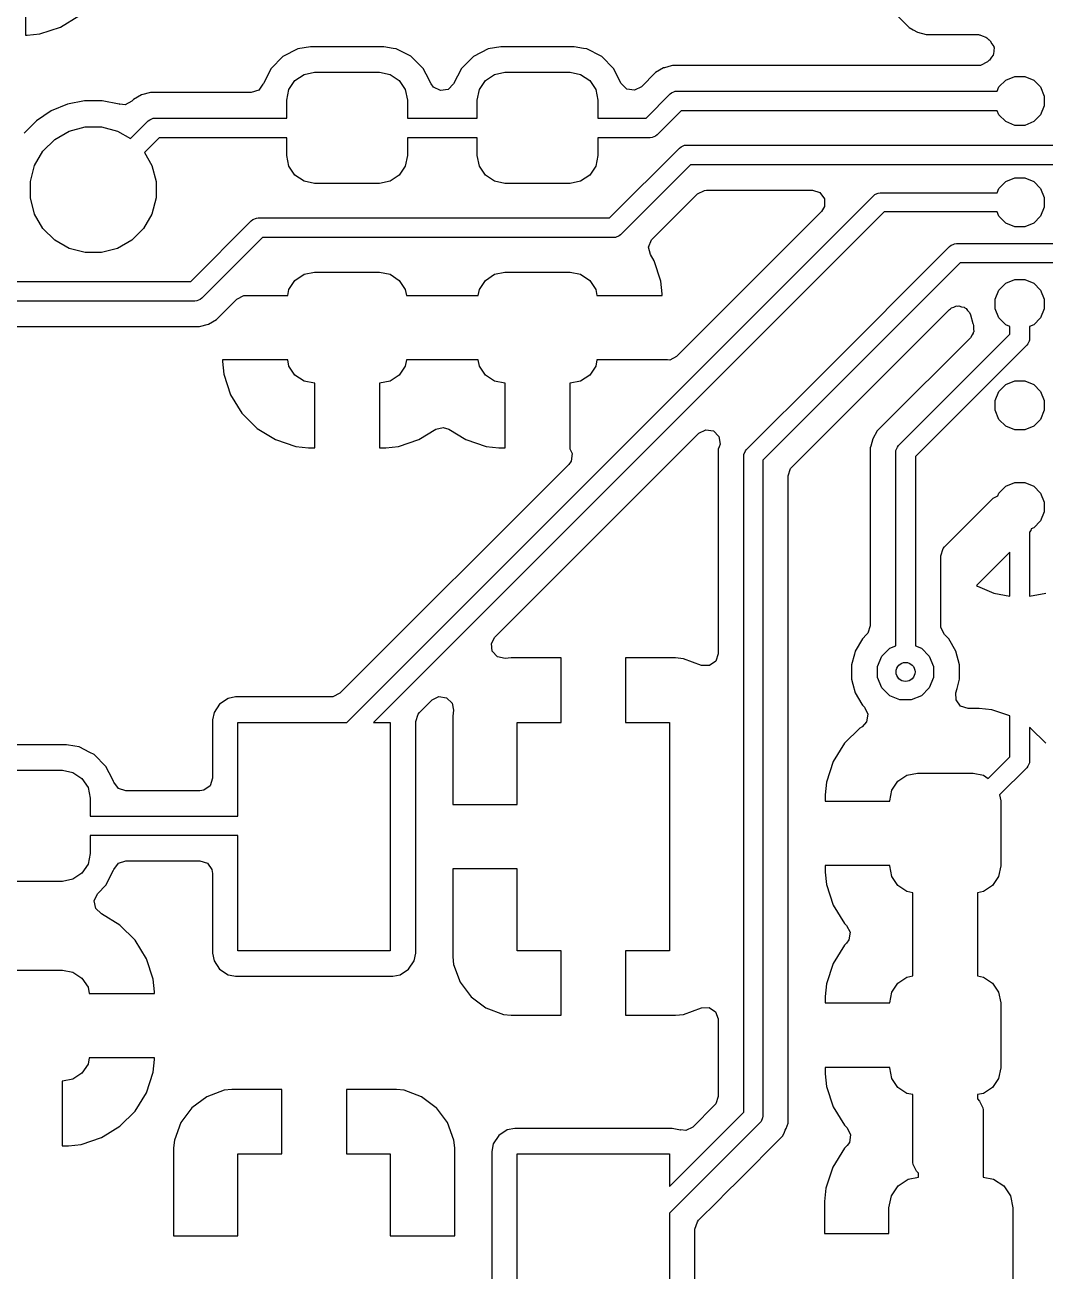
# Model space of a CAD drawing. Extents: x 2.09 to 4.51, y -4.8 to -2.93.
# Drawn here: x 3.1874 to 3.5039, y -4.3591 to -3.9725 of the extents above; entities that cross this region are included whole.
import ezdxf

# ---------------------------------------------------------------- set-up
doc = ezdxf.new("R2010")
doc.units = 0
doc.header["$MEASUREMENT"] = 0
doc.layers.add('BLACK', color=7, linetype='CONTINUOUS')

msp = doc.modelspace()

# ---------------------------------------------------------------- linework, layer by layer
at = {"layer": 'BLACK', "linetype": 'CONTINUOUS'}
for p, q in [((3.18766, -3.95543), (3.18766, -3.97571)), ((3.44543, -3.95697), (3.46178, -3.97333)), ((3.19844, -3.9732), (3.20414, -3.96969)), ((3.1921, -3.97531), (3.19844, -3.9732)), ((3.46178, -3.97333), (3.46178, -3.97333)), ((3.46178, -3.97333), (3.46296, -3.974)), ((3.46296, -3.974), (3.46428, -3.97477)), ((3.18766, -3.97571), (3.18766, -3.97571)), ((3.18766, -3.97571), (3.18818, -3.97571)), ((3.18818, -3.97571), (3.19209, -3.97531)), ((3.19209, -3.97531), (3.1921, -3.97531)), ((3.46428, -3.97477), (3.46706, -3.97551)), ((3.46706, -3.97551), (3.46994, -3.97551)), ((3.46994, -3.97551), (3.48326, -3.97551)), ((3.48326, -3.97551), (3.48347, -3.97558)), ((3.48347, -3.97558), (3.48369, -3.97554)), ((3.48369, -3.97554), (3.48444, -3.97589)), ((3.48444, -3.97589), (3.48555, -3.97626)), ((3.48555, -3.97626), (3.48589, -3.97653)), ((3.48589, -3.97653), (3.48595, -3.97659)), ((3.48595, -3.97659), (3.48645, -3.97709)), ((3.48645, -3.97709), (3.48659, -3.97717)), ((3.48659, -3.97717), (3.48688, -3.97743)), ((3.48688, -3.97743), (3.4874, -3.97834)), ((3.27215, -3.97992), (3.26749, -3.9823)), ((3.27601, -3.97931), (3.27215, -3.97992)), ((3.27215, -3.97992), (3.27215, -3.97992)), ((3.29879, -3.97931), (3.27601, -3.97931)), ((3.27601, -3.97931), (3.27601, -3.97931)), ((3.30169, -3.97977), (3.29879, -3.97931)), ((3.29879, -3.97931), (3.29879, -3.97931)), ((3.30265, -3.97992), (3.30169, -3.97977)), ((3.30711, -3.98219), (3.30265, -3.97992)), ((3.30265, -3.97992), (3.30265, -3.97992)), ((3.3312, -3.97992), (3.32655, -3.9823)), ((3.33507, -3.97931), (3.3312, -3.97992)), ((3.3312, -3.97992), (3.3312, -3.97992)), ((3.35784, -3.97931), (3.33507, -3.97931)), ((3.33507, -3.97931), (3.33507, -3.97931)), ((3.36074, -3.97977), (3.35784, -3.97931)), ((3.35784, -3.97931), (3.35784, -3.97931)), ((3.36171, -3.97992), (3.36074, -3.97977)), ((3.36616, -3.98219), (3.36171, -3.97992)), ((3.36171, -3.97992), (3.36171, -3.97992)), ((3.48781, -3.98192), (3.48732, -3.98246)), ((3.4874, -3.97834), (3.48799, -3.97921)), ((3.48782, -3.98176), (3.48781, -3.98192)), ((3.48793, -3.98162), (3.48782, -3.98176)), ((3.48796, -3.98057), (3.48793, -3.98162)), ((3.48807, -3.97953), (3.48796, -3.98057)), ((3.48799, -3.97921), (3.48799, -3.97938)), ((3.48799, -3.97938), (3.48807, -3.97953)), ((3.26749, -3.9823), (3.26379, -3.98599)), ((3.30731, -3.9823), (3.30711, -3.98219)), ((3.31101, -3.98599), (3.30731, -3.9823)), ((3.32655, -3.9823), (3.32285, -3.98599)), ((3.36637, -3.9823), (3.36616, -3.98219)), ((3.37007, -3.98599), (3.36637, -3.9823)), ((3.38554, -3.98586), (3.38304, -3.9873)), ((3.38586, -3.98578), (3.38554, -3.98586)), ((3.38554, -3.98586), (3.38554, -3.98586)), ((3.3879, -3.98523), (3.38586, -3.98578)), ((3.38832, -3.98512), (3.3879, -3.98523)), ((3.48326, -3.98512), (3.38832, -3.98512)), ((3.48387, -3.98507), (3.48326, -3.98512)), ((3.48602, -3.98398), (3.48387, -3.98507)), ((3.48645, -3.98354), (3.48602, -3.98398)), ((3.48663, -3.98341), (3.48645, -3.98354)), ((3.48645, -3.98354), (3.48645, -3.98354)), ((3.48645, -3.98354), (3.48645, -3.98354)), ((3.48732, -3.98246), (3.48663, -3.98341)), ((3.26379, -3.98599), (3.26142, -3.99065)), ((3.26936, -3.99252), (3.27122, -3.98973)), ((3.27122, -3.98973), (3.27402, -3.98786)), ((3.27402, -3.98786), (3.27731, -3.9872)), ((3.27731, -3.9872), (3.29749, -3.9872)), ((3.29749, -3.9872), (3.30079, -3.98786)), ((3.30079, -3.98786), (3.30358, -3.98973)), ((3.30358, -3.98973), (3.30545, -3.99252)), ((3.31191, -3.98777), (3.31101, -3.98599)), ((3.31346, -3.99079), (3.31191, -3.98777)), ((3.32285, -3.98599), (3.3204, -3.99079)), ((3.32841, -3.99252), (3.33028, -3.98973)), ((3.33028, -3.98973), (3.33307, -3.98786)), ((3.33307, -3.98786), (3.33637, -3.9872)), ((3.33637, -3.9872), (3.35655, -3.9872)), ((3.35655, -3.9872), (3.35984, -3.98786)), ((3.35984, -3.98786), (3.36264, -3.98973)), ((3.36264, -3.98973), (3.3645, -3.99252)), ((3.37245, -3.99068), (3.37007, -3.98599)), ((3.37007, -3.98599), (3.37007, -3.98599)), ((3.38304, -3.9873), (3.37868, -3.99167)), ((3.48961, -3.99175), (3.49175, -3.98961)), ((3.49175, -3.98961), (3.49455, -3.98846)), ((3.49455, -3.98846), (3.49758, -3.98846)), ((3.49758, -3.98846), (3.50037, -3.98961)), ((3.50037, -3.98961), (3.50251, -3.99175)), ((3.22641, -3.99348), (3.22363, -3.99423)), ((3.2293, -3.99348), (3.22641, -3.99348)), ((3.25767, -3.99348), (3.2293, -3.99348)), ((3.25996, -3.99274), (3.25767, -3.99348)), ((3.26128, -3.99092), (3.25996, -3.99274)), ((3.26129, -3.99091), (3.26128, -3.99093)), ((3.26128, -3.99093), (3.26128, -3.99092)), ((3.26137, -3.99079), (3.26129, -3.99091)), ((3.26142, -3.99065), (3.26137, -3.99079)), ((3.2687, -3.99582), (3.26936, -3.99252)), ((3.30545, -3.99252), (3.3061, -3.99582)), ((3.31417, -3.99178), (3.31346, -3.99079)), ((3.31632, -3.99287), (3.31417, -3.99178)), ((3.3187, -3.9925), (3.31632, -3.99287)), ((3.3204, -3.99079), (3.3187, -3.9925)), ((3.32776, -3.99582), (3.32841, -3.99252)), ((3.3645, -3.99252), (3.36516, -3.99582)), ((3.37416, -3.99238), (3.37245, -3.99068)), ((3.37654, -3.99276), (3.37416, -3.99238)), ((3.37868, -3.99167), (3.37654, -3.99276)), ((3.38761, -3.99391), (3.38807, -3.99353)), ((3.38807, -3.99353), (3.38899, -3.99315)), ((3.38807, -3.99353), (3.38807, -3.99353)), ((3.38899, -3.99315), (3.38917, -3.99307)), ((3.38917, -3.99307), (3.38976, -3.99301)), ((3.38917, -3.99307), (3.38917, -3.99307)), ((3.38976, -3.99301), (3.48909, -3.99301)), ((3.48909, -3.99301), (3.48961, -3.99175)), ((3.50251, -3.99175), (3.50367, -3.99455)), ((3.20062, -3.9971), (3.1956, -3.99918)), ((3.20595, -3.99604), (3.20062, -3.9971)), ((3.20062, -3.9971), (3.20062, -3.9971)), ((3.21138, -3.99604), (3.20595, -3.99604)), ((3.20595, -3.99604), (3.20595, -3.99604)), ((3.21671, -3.9971), (3.21138, -3.99604)), ((3.21138, -3.99604), (3.21138, -3.99604)), ((3.21677, -3.99712), (3.21671, -3.9971)), ((3.21671, -3.9971), (3.21671, -3.9971)), ((3.21671, -3.9971), (3.21671, -3.9971)), ((3.21671, -3.9971), (3.21671, -3.9971)), ((3.21682, -3.99713), (3.21677, -3.99712)), ((3.21689, -3.99714), (3.21682, -3.99713)), ((3.2169, -3.99713), (3.21689, -3.99714)), ((3.21851, -3.99724), (3.2169, -3.99713)), ((3.22066, -3.99615), (3.21851, -3.99724)), ((3.22113, -3.99567), (3.22066, -3.99615)), ((3.22363, -3.99423), (3.22113, -3.99567)), ((3.22363, -3.99423), (3.22363, -3.99423)), ((3.22363, -3.99423), (3.22363, -3.99423)), ((3.2687, -4.00138), (3.2687, -3.99582)), ((3.3061, -3.99582), (3.3061, -4.00138)), ((3.32776, -4.00138), (3.32776, -3.99582)), ((3.36516, -3.99582), (3.36516, -4.00138)), ((3.38013, -4.00138), (3.38761, -3.99391)), ((3.50367, -3.99455), (3.50367, -3.99758)), ((3.1956, -3.99918), (3.19108, -4.0022)), ((3.1956, -3.99918), (3.1956, -3.99918)), ((3.39103, -3.99911), (3.38356, -4.00659)), ((3.48909, -3.99911), (3.39103, -3.99911)), ((3.48961, -4.00037), (3.48909, -3.99911)), ((3.49175, -4.00251), (3.48961, -4.00037)), ((3.50251, -4.00037), (3.50037, -4.00251)), ((3.50367, -3.99758), (3.50251, -4.00037)), ((3.19108, -4.0022), (3.18724, -4.00604)), ((3.20113, -4.00544), (3.20609, -4.00411)), ((3.20609, -4.00411), (3.21123, -4.00411)), ((3.21123, -4.00411), (3.21619, -4.00544)), ((3.22021, -4.00776), (3.2257, -4.00227)), ((3.2257, -4.00227), (3.22616, -4.00189)), ((3.22616, -4.00189), (3.22726, -4.00144)), ((3.22726, -4.00144), (3.22785, -4.00138)), ((3.22785, -4.00138), (3.2687, -4.00138)), ((3.3061, -4.00138), (3.32776, -4.00138)), ((3.36516, -4.00138), (3.38013, -4.00138)), ((3.49455, -4.00367), (3.49175, -4.00251)), ((3.49758, -4.00367), (3.49455, -4.00367)), ((3.50037, -4.00251), (3.49758, -4.00367)), ((3.19304, -4.01164), (3.19668, -4.008)), ((3.19668, -4.008), (3.20113, -4.00544)), ((3.21619, -4.00544), (3.22021, -4.00776)), ((3.22912, -4.00748), (3.22453, -4.01207)), ((3.2687, -4.00748), (3.22912, -4.00748)), ((3.2687, -4.01304), (3.2687, -4.00748)), ((3.32776, -4.00748), (3.3061, -4.00748)), ((3.3061, -4.00748), (3.3061, -4.01304)), ((3.32776, -4.01304), (3.32776, -4.00748)), ((3.3814, -4.00748), (3.36516, -4.00748)), ((3.36516, -4.00748), (3.36516, -4.01304)), ((3.38199, -4.00742), (3.3814, -4.00748)), ((3.38309, -4.00697), (3.38199, -4.00742)), ((3.38356, -4.00659), (3.38309, -4.00697)), ((3.19047, -4.01609), (3.19304, -4.01164)), ((3.22453, -4.01207), (3.22685, -4.01609)), ((3.36881, -4.03238), (3.39052, -4.01068)), ((3.39052, -4.01068), (3.39098, -4.0103)), ((3.39098, -4.0103), (3.39208, -4.00984)), ((3.39208, -4.00984), (3.39268, -4.00978)), ((3.39268, -4.00978), (3.54102, -4.00978)), ((3.18914, -4.02105), (3.19047, -4.01609)), ((3.22685, -4.01609), (3.22818, -4.02105)), ((3.26936, -4.01634), (3.2687, -4.01304)), ((3.27122, -4.01913), (3.26936, -4.01634)), ((3.30545, -4.01634), (3.30358, -4.01913)), ((3.3061, -4.01304), (3.30545, -4.01634)), ((3.32841, -4.01634), (3.32776, -4.01304)), ((3.33028, -4.01913), (3.32841, -4.01634)), ((3.3645, -4.01634), (3.36264, -4.01913)), ((3.36516, -4.01304), (3.3645, -4.01634)), ((3.39394, -4.01589), (3.37224, -4.03759)), ((3.54228, -4.01589), (3.39394, -4.01589)), ((3.27402, -4.021), (3.27122, -4.01913)), ((3.30358, -4.01913), (3.30079, -4.021)), ((3.33307, -4.021), (3.33028, -4.01913)), ((3.36264, -4.01913), (3.35984, -4.021)), ((3.49175, -4.02111), (3.49455, -4.01995)), ((3.49455, -4.01995), (3.49758, -4.01995)), ((3.49758, -4.01995), (3.50037, -4.02111)), ((3.18914, -4.02619), (3.18914, -4.02105)), ((3.22818, -4.02105), (3.22818, -4.02619)), ((3.27731, -4.02165), (3.27402, -4.021)), ((3.29749, -4.02165), (3.27731, -4.02165)), ((3.30079, -4.021), (3.29749, -4.02165)), ((3.33637, -4.02165), (3.33307, -4.021)), ((3.35655, -4.02165), (3.33637, -4.02165)), ((3.35984, -4.021), (3.35655, -4.02165)), ((3.39607, -4.02492), (3.39822, -4.02383)), ((3.39822, -4.02383), (3.39883, -4.02378)), ((3.39883, -4.02378), (3.43179, -4.02378)), ((3.43179, -4.02378), (3.43408, -4.02452)), ((3.43408, -4.02452), (3.43549, -4.02647)), ((3.48905, -4.02461), (3.48961, -4.02325)), ((3.48961, -4.02325), (3.49175, -4.02111)), ((3.50037, -4.02111), (3.50251, -4.02325)), ((3.50251, -4.02325), (3.50367, -4.02605)), ((3.19047, -4.03116), (3.18914, -4.02619)), ((3.22818, -4.02619), (3.22685, -4.03116)), ((3.28726, -4.18888), (3.45067, -4.02547)), ((3.38204, -4.03895), (3.39607, -4.02492)), ((3.43549, -4.02647), (3.43549, -4.02888)), ((3.45067, -4.02547), (3.45112, -4.0251)), ((3.45112, -4.0251), (3.4518, -4.02482)), ((3.4518, -4.02482), (3.45218, -4.02466)), ((3.45218, -4.02466), (3.45276, -4.02461)), ((3.45276, -4.02461), (3.48905, -4.02461)), ((3.50367, -4.02605), (3.50367, -4.02907)), ((3.19304, -4.03561), (3.19047, -4.03116)), ((3.22685, -4.03116), (3.22428, -4.03561)), ((3.45398, -4.03051), (3.29561, -4.18888)), ((3.43454, -4.03043), (3.3896, -4.07537)), ((3.43549, -4.02888), (3.43454, -4.03043)), ((3.48905, -4.03051), (3.45398, -4.03051)), ((3.48961, -4.03187), (3.48905, -4.03051)), ((3.49175, -4.03401), (3.48961, -4.03187)), ((3.50251, -4.03187), (3.50037, -4.03401)), ((3.50367, -4.02907), (3.50251, -4.03187)), ((3.19668, -4.03924), (3.19304, -4.03561)), ((3.22428, -4.03561), (3.22064, -4.03924)), ((3.23889, -4.05207), (3.25768, -4.03328)), ((3.25768, -4.03328), (3.25815, -4.0329)), ((3.25815, -4.0329), (3.25925, -4.03244)), ((3.25925, -4.03244), (3.25984, -4.03238)), ((3.25984, -4.03238), (3.36881, -4.03238)), ((3.49455, -4.03517), (3.49175, -4.03401)), ((3.49758, -4.03517), (3.49455, -4.03517)), ((3.50037, -4.03401), (3.49758, -4.03517)), ((3.20113, -4.04181), (3.19668, -4.03924)), ((3.22064, -4.03924), (3.21619, -4.04181)), ((3.26111, -4.03848), (3.24232, -4.05728)), ((3.37008, -4.03848), (3.26111, -4.03848)), ((3.37067, -4.03843), (3.37008, -4.03848)), ((3.37177, -4.03797), (3.37067, -4.03843)), ((3.37224, -4.03759), (3.37177, -4.03797)), ((3.38091, -4.04141), (3.38183, -4.03918)), ((3.38183, -4.03918), (3.38204, -4.03895)), ((3.20609, -4.04314), (3.20113, -4.04181)), ((3.21123, -4.04314), (3.20609, -4.04314)), ((3.21619, -4.04181), (3.21123, -4.04314)), ((3.38148, -4.04375), (3.38091, -4.04141)), ((3.38265, -4.04565), (3.38148, -4.04375)), ((3.43492, -4.08059), (3.47429, -4.04122)), ((3.47429, -4.04122), (3.47474, -4.04085)), ((3.47474, -4.04085), (3.47536, -4.04059)), ((3.47536, -4.04059), (3.4758, -4.04041)), ((3.4758, -4.04041), (3.47638, -4.04035)), ((3.47638, -4.04035), (3.51059, -4.04035)), ((3.38476, -4.052), (3.38265, -4.04565)), ((3.4776, -4.04626), (3.4391, -4.08477)), ((3.51181, -4.04626), (3.4776, -4.04626)), ((3.27122, -4.05174), (3.27402, -4.04987)), ((3.27402, -4.04987), (3.27731, -4.04921)), ((3.27731, -4.04921), (3.29749, -4.04921)), ((3.29749, -4.04921), (3.30079, -4.04987)), ((3.30079, -4.04987), (3.30358, -4.05174)), ((3.33028, -4.05174), (3.33307, -4.04987)), ((3.33307, -4.04987), (3.33637, -4.04921)), ((3.33637, -4.04921), (3.35655, -4.04921)), ((3.35655, -4.04921), (3.35984, -4.04987)), ((3.35984, -4.04987), (3.36264, -4.05174)), ((3.49175, -4.05261), (3.49455, -4.05145)), ((3.49455, -4.05145), (3.49758, -4.05145)), ((3.49758, -4.05145), (3.50037, -4.05261)), ((3.17056, -4.05207), (3.23889, -4.05207)), ((3.26898, -4.05644), (3.26936, -4.05453)), ((3.26936, -4.05453), (3.27122, -4.05174)), ((3.30358, -4.05174), (3.30545, -4.05453)), ((3.30545, -4.05453), (3.30583, -4.05644)), ((3.32803, -4.05644), (3.32841, -4.05453)), ((3.32841, -4.05453), (3.33028, -4.05174)), ((3.36264, -4.05174), (3.3645, -4.05453)), ((3.3645, -4.05453), (3.36488, -4.05644)), ((3.38516, -4.05592), (3.38476, -4.052)), ((3.38476, -4.052), (3.38476, -4.052)), ((3.48846, -4.05754), (3.48961, -4.05475)), ((3.48961, -4.05475), (3.49175, -4.05261)), ((3.50037, -4.05261), (3.50251, -4.05475)), ((3.50251, -4.05475), (3.50367, -4.05754)), ((3.24016, -4.05817), (3.16929, -4.05817)), ((3.24075, -4.05811), (3.24016, -4.05817)), ((3.24185, -4.05766), (3.24075, -4.05811)), ((3.24232, -4.05728), (3.24185, -4.05766)), ((3.24185, -4.05766), (3.24185, -4.05766)), ((3.25113, -4.05962), (3.25318, -4.05758)), ((3.25318, -4.05758), (3.25532, -4.05649)), ((3.25532, -4.05649), (3.25593, -4.05644)), ((3.25593, -4.05644), (3.26898, -4.05644)), ((3.30583, -4.05644), (3.32803, -4.05644)), ((3.36488, -4.05644), (3.38516, -4.05644)), ((3.38516, -4.05644), (3.38516, -4.05592)), ((3.38516, -4.05644), (3.38516, -4.05644)), ((3.48846, -4.06057), (3.48846, -4.05754)), ((3.50367, -4.05754), (3.50367, -4.06057)), ((3.24688, -4.06388), (3.25113, -4.05962)), ((3.4462, -4.08882), (3.47427, -4.06076)), ((3.47427, -4.06076), (3.4746, -4.06059)), ((3.4746, -4.06059), (3.47484, -4.06029)), ((3.47484, -4.06029), (3.47565, -4.06005)), ((3.47565, -4.06005), (3.47641, -4.05967)), ((3.47641, -4.05967), (3.47679, -4.05972)), ((3.47679, -4.05972), (3.47715, -4.05962)), ((3.47715, -4.05962), (3.47795, -4.05991)), ((3.47795, -4.05991), (3.47879, -4.06004)), ((3.47879, -4.06004), (3.47906, -4.06031)), ((3.47906, -4.06031), (3.47941, -4.06044)), ((3.47941, -4.06044), (3.47986, -4.06111)), ((3.47986, -4.06111), (3.48049, -4.06175)), ((3.48049, -4.06175), (3.48077, -4.06243)), ((3.48077, -4.06243), (3.48078, -4.06247)), ((3.48078, -4.06247), (3.48148, -4.0651)), ((3.48961, -4.06336), (3.48846, -4.06057)), ((3.50367, -4.06057), (3.50251, -4.06336)), ((3.16785, -4.06606), (3.2416, -4.06606)), ((3.2416, -4.06606), (3.24438, -4.06532)), ((3.2416, -4.06606), (3.2416, -4.06606)), ((3.24438, -4.06532), (3.24688, -4.06388)), ((3.48148, -4.0651), (3.48159, -4.06529)), ((3.48159, -4.06529), (3.48172, -4.06574)), ((3.48172, -4.06574), (3.48169, -4.06674)), ((3.48169, -4.06674), (3.48177, -4.06773)), ((3.49175, -4.0655), (3.48961, -4.06336)), ((3.49301, -4.06602), (3.49175, -4.0655)), ((3.49301, -4.06846), (3.49301, -4.06602)), ((3.50037, -4.0655), (3.49911, -4.06602)), ((3.49911, -4.06602), (3.49911, -4.06973)), ((3.50251, -4.06336), (3.50037, -4.0655)), ((3.48073, -4.06958), (3.45391, -4.0964)), ((3.45847, -4.103), (3.49301, -4.06846)), ((3.48126, -4.06864), (3.48073, -4.06958)), ((3.48164, -4.06815), (3.48126, -4.06864)), ((3.48165, -4.06794), (3.48164, -4.06815)), ((3.48177, -4.06773), (3.48165, -4.06794)), ((3.49894, -4.07059), (3.4986, -4.07142)), ((3.49906, -4.07032), (3.49894, -4.07059)), ((3.49911, -4.06973), (3.49906, -4.07032)), ((3.49906, -4.07032), (3.49906, -4.07032)), ((3.49822, -4.07188), (3.46368, -4.10642)), ((3.4986, -4.07142), (3.49822, -4.07188)), ((3.4986, -4.07142), (3.4986, -4.07142)), ((3.26898, -4.07644), (3.2487, -4.07644)), ((3.2487, -4.07644), (3.2487, -4.07644)), ((3.2487, -4.07644), (3.2487, -4.07696)), ((3.2487, -4.07696), (3.2491, -4.08087)), ((3.26936, -4.07834), (3.26898, -4.07644)), ((3.27122, -4.08114), (3.26936, -4.07834)), ((3.30545, -4.07834), (3.30358, -4.08114)), ((3.30583, -4.07644), (3.30545, -4.07834)), ((3.32803, -4.07644), (3.30583, -4.07644)), ((3.32841, -4.07834), (3.32803, -4.07644)), ((3.33028, -4.08114), (3.32841, -4.07834)), ((3.3645, -4.07834), (3.36264, -4.08114)), ((3.36488, -4.07644), (3.3645, -4.07834)), ((3.38677, -4.07644), (3.36488, -4.07644)), ((3.38746, -4.07647), (3.38677, -4.07636)), ((3.38677, -4.07636), (3.38677, -4.07644)), ((3.3896, -4.07537), (3.38746, -4.07647)), ((3.2491, -4.08087), (3.2491, -4.08087)), ((3.2491, -4.08087), (3.25121, -4.08722)), ((3.27402, -4.08301), (3.27122, -4.08114)), ((3.30358, -4.08114), (3.30079, -4.08301)), ((3.33307, -4.08301), (3.33028, -4.08114)), ((3.36264, -4.08114), (3.35984, -4.08301)), ((3.4113, -4.10421), (3.43492, -4.08059)), ((3.27731, -4.08366), (3.27402, -4.08301)), ((3.2774, -4.08366), (3.27731, -4.08366)), ((3.2774, -4.10366), (3.2774, -4.08366)), ((3.29749, -4.08366), (3.2974, -4.08366)), ((3.2974, -4.08366), (3.2974, -4.10366)), ((3.30079, -4.08301), (3.29749, -4.08366)), ((3.33637, -4.08366), (3.33307, -4.08301)), ((3.33646, -4.08366), (3.33637, -4.08366)), ((3.33646, -4.10366), (3.33646, -4.08366)), ((3.35655, -4.08366), (3.35646, -4.08366)), ((3.35646, -4.08366), (3.35646, -4.10398)), ((3.35984, -4.08301), (3.35655, -4.08366)), ((3.4391, -4.08477), (3.41634, -4.10752)), ((3.48846, -4.08904), (3.48961, -4.08624)), ((3.48961, -4.08624), (3.49175, -4.0841)), ((3.49175, -4.0841), (3.49455, -4.08294)), ((3.49455, -4.08294), (3.49758, -4.08294)), ((3.49758, -4.08294), (3.50037, -4.0841)), ((3.50037, -4.0841), (3.50251, -4.08624)), ((3.50251, -4.08624), (3.50367, -4.08904)), ((3.25121, -4.08722), (3.25472, -4.09292)), ((3.43504, -4.09999), (3.4462, -4.08882)), ((3.4462, -4.08882), (3.4462, -4.08882)), ((3.48846, -4.09206), (3.48846, -4.08904)), ((3.50367, -4.08904), (3.50367, -4.09206)), ((3.25472, -4.09292), (3.25945, -4.09765)), ((3.48961, -4.09486), (3.48846, -4.09206)), ((3.50367, -4.09206), (3.50251, -4.09486)), ((3.25945, -4.09765), (3.26514, -4.10116)), ((3.30966, -4.10116), (3.31488, -4.09794)), ((3.31488, -4.09794), (3.31722, -4.09737)), ((3.31722, -4.09737), (3.31898, -4.09794)), ((3.31898, -4.09794), (3.32419, -4.10116)), ((3.45391, -4.0964), (3.45187, -4.09844)), ((3.49175, -4.097), (3.48961, -4.09486)), ((3.49455, -4.09816), (3.49175, -4.097)), ((3.50037, -4.097), (3.49758, -4.09816)), ((3.50251, -4.09486), (3.50037, -4.097)), ((3.26514, -4.10116), (3.27149, -4.10326)), ((3.30332, -4.10326), (3.30966, -4.10116)), ((3.32419, -4.10116), (3.33054, -4.10326)), ((3.33321, -4.16245), (3.39648, -4.09917)), ((3.39648, -4.09917), (3.39863, -4.09808)), ((3.39863, -4.09808), (3.40101, -4.09846)), ((3.40101, -4.09846), (3.40271, -4.10016)), ((3.40271, -4.10016), (3.40309, -4.10254)), ((3.42537, -4.10965), (3.43504, -4.09999)), ((3.45043, -4.10094), (3.44982, -4.10321)), ((3.45187, -4.09844), (3.45043, -4.10094)), ((3.45043, -4.10094), (3.45043, -4.10094)), ((3.45043, -4.10094), (3.45043, -4.10094)), ((3.49758, -4.09816), (3.49455, -4.09816)), ((3.27149, -4.10326), (3.27541, -4.10366)), ((3.27541, -4.10366), (3.2774, -4.10366)), ((3.2974, -4.10366), (3.2974, -4.10366)), ((3.2974, -4.10366), (3.2994, -4.10366)), ((3.2994, -4.10366), (3.30332, -4.10326)), ((3.30332, -4.10326), (3.30332, -4.10326)), ((3.33054, -4.10326), (3.33446, -4.10366)), ((3.33446, -4.10366), (3.33646, -4.10366)), ((3.35646, -4.10398), (3.35722, -4.10548)), ((3.35722, -4.10548), (3.35685, -4.10786)), ((3.40284, -4.10342), (3.40254, -4.10414)), ((3.40254, -4.10414), (3.40254, -4.16756)), ((3.40309, -4.10254), (3.40284, -4.10342)), ((3.41043, -4.1063), (3.41049, -4.10572)), ((3.41049, -4.10572), (3.41093, -4.10466)), ((3.41093, -4.10466), (3.4113, -4.10421)), ((3.44982, -4.10321), (3.44969, -4.10372)), ((3.44969, -4.10372), (3.44969, -4.15887)), ((3.45758, -4.10516), (3.45764, -4.10456)), ((3.45758, -4.16509), (3.45758, -4.10516)), ((3.45764, -4.10456), (3.45809, -4.10346)), ((3.45809, -4.10346), (3.45847, -4.103)), ((3.35613, -4.10885), (3.28513, -4.17984)), ((3.35685, -4.10786), (3.35613, -4.10885)), ((3.41043, -4.28346), (3.41043, -4.1063)), ((3.41634, -4.10752), (3.41634, -4.28346)), ((3.46368, -4.10642), (3.46368, -4.16509)), ((3.42423, -4.11241), (3.42498, -4.11012)), ((3.42423, -4.27393), (3.42423, -4.11241)), ((3.42498, -4.11012), (3.42537, -4.10965)), ((3.48961, -4.11774), (3.49175, -4.1156)), ((3.49175, -4.1156), (3.49455, -4.11444)), ((3.49455, -4.11444), (3.49758, -4.11444)), ((3.49758, -4.11444), (3.50037, -4.1156)), ((3.50037, -4.1156), (3.50251, -4.11774)), ((3.47272, -4.13443), (3.48782, -4.11932)), ((3.48782, -4.11932), (3.48926, -4.11858)), ((3.48926, -4.11858), (3.48961, -4.11774)), ((3.50251, -4.11774), (3.50367, -4.12053)), ((3.50367, -4.12053), (3.50367, -4.12356)), ((3.50367, -4.12356), (3.50251, -4.12636)), ((3.49958, -4.12882), (3.49951, -4.1293)), ((3.50037, -4.1285), (3.49958, -4.12882)), ((3.50251, -4.12636), (3.50037, -4.1285)), ((3.49951, -4.1293), (3.49911, -4.12984)), ((3.49911, -4.12984), (3.49911, -4.14974)), ((3.47157, -4.13718), (3.47232, -4.13489)), ((3.47232, -4.13489), (3.47272, -4.13443)), ((3.49301, -4.13607), (3.48263, -4.14645)), ((3.49301, -4.14974), (3.49301, -4.13607)), ((3.47157, -4.15887), (3.47157, -4.13718)), ((3.48263, -4.14645), (3.48263, -4.14645)), ((3.48263, -4.14645), (3.48292, -4.14664)), ((3.48292, -4.14664), (3.48797, -4.14874)), ((3.48797, -4.14874), (3.49301, -4.14974)), ((3.49911, -4.14974), (3.50416, -4.14874)), ((3.44969, -4.15887), (3.44894, -4.16116)), ((3.47162, -4.15948), (3.47157, -4.15887)), ((3.47272, -4.16162), (3.47162, -4.15948)), ((3.33215, -4.1644), (3.33321, -4.16245)), ((3.44722, -4.16294), (3.44502, -4.16676)), ((3.44854, -4.16162), (3.44722, -4.16294)), ((3.44894, -4.16116), (3.44854, -4.16162)), ((3.47403, -4.16294), (3.47272, -4.16162)), ((3.47624, -4.16676), (3.47403, -4.16294)), ((3.33241, -4.1668), (3.33215, -4.1644)), ((3.33402, -4.16858), (3.33241, -4.1668)), ((3.40254, -4.16756), (3.40179, -4.16986)), ((3.44502, -4.16676), (3.44477, -4.16769)), ((3.45326, -4.16831), (3.45571, -4.16586)), ((3.45571, -4.16586), (3.45758, -4.16509)), ((3.46368, -4.16509), (3.46555, -4.16586)), ((3.46555, -4.16586), (3.468, -4.16831)), ((3.47738, -4.17102), (3.47624, -4.16676)), ((3.47624, -4.16676), (3.47624, -4.16676)), ((3.47624, -4.16676), (3.47624, -4.16676)), ((3.33638, -4.16908), (3.33402, -4.16858)), ((3.33824, -4.16888), (3.33638, -4.16908)), ((3.35378, -4.16888), (3.33824, -4.16888)), ((3.35378, -4.18888), (3.35378, -4.16888)), ((3.35378, -4.16888), (3.35378, -4.16888)), ((3.38931, -4.16888), (3.37378, -4.16888)), ((3.37378, -4.16888), (3.37378, -4.16888)), ((3.37378, -4.16888), (3.37378, -4.18888)), ((3.3917, -4.16913), (3.38931, -4.16888)), ((3.39728, -4.17122), (3.3917, -4.16913)), ((3.3917, -4.16913), (3.3917, -4.16913)), ((3.39744, -4.17127), (3.39728, -4.17122)), ((3.39985, -4.17127), (3.39744, -4.17127)), ((3.40179, -4.16986), (3.39985, -4.17127)), ((3.44477, -4.16769), (3.44388, -4.17102)), ((3.44388, -4.17102), (3.44388, -4.17543)), ((3.45194, -4.1715), (3.45326, -4.16831)), ((3.468, -4.16831), (3.46932, -4.1715)), ((3.47738, -4.17543), (3.47738, -4.17102)), ((3.45194, -4.17496), (3.45194, -4.1715)), ((3.45326, -4.17815), (3.45194, -4.17496)), ((3.46932, -4.17496), (3.468, -4.17815)), ((3.46932, -4.1715), (3.46932, -4.17496)), ((3.44388, -4.17543), (3.44431, -4.17703)), ((3.44431, -4.17703), (3.44502, -4.17969)), ((3.45571, -4.18059), (3.45326, -4.17815)), ((3.468, -4.17815), (3.46555, -4.18059)), ((3.47624, -4.1797), (3.47659, -4.17839)), ((3.47659, -4.17839), (3.47738, -4.17543)), ((3.25046, -4.18144), (3.24785, -4.18319)), ((3.25277, -4.18098), (3.25046, -4.18144)), ((3.25046, -4.18144), (3.25046, -4.18144)), ((3.28238, -4.18098), (3.25277, -4.18098)), ((3.25277, -4.18098), (3.25277, -4.18098)), ((3.25277, -4.18098), (3.25277, -4.18098)), ((3.28299, -4.18094), (3.28238, -4.18098)), ((3.28513, -4.17984), (3.28299, -4.18094)), ((3.30982, -4.18583), (3.31373, -4.18193)), ((3.31373, -4.18193), (3.31587, -4.18083)), ((3.31587, -4.18083), (3.31825, -4.18121)), ((3.31825, -4.18121), (3.31996, -4.18291)), ((3.31996, -4.18291), (3.32036, -4.1851)), ((3.44502, -4.17969), (3.44704, -4.18319)), ((3.4589, -4.18192), (3.45571, -4.18059)), ((3.46236, -4.18192), (3.4589, -4.18192)), ((3.46555, -4.18059), (3.46236, -4.18192)), ((3.4763, -4.18192), (3.47624, -4.1797)), ((3.47771, -4.18386), (3.4763, -4.18192)), ((3.24611, -4.1858), (3.24565, -4.1881)), ((3.24785, -4.18319), (3.24611, -4.1858)), ((3.24611, -4.1858), (3.24611, -4.1858)), ((3.24785, -4.18319), (3.24785, -4.18319)), ((3.30868, -4.18859), (3.30943, -4.1863)), ((3.30943, -4.1863), (3.30982, -4.18583)), ((3.32036, -4.1851), (3.32016, -4.18696)), ((3.44704, -4.18319), (3.44722, -4.18351)), ((3.44722, -4.18351), (3.44784, -4.18413)), ((3.44784, -4.18413), (3.44894, -4.18628)), ((3.44894, -4.18628), (3.44856, -4.18866)), ((3.48, -4.18461), (3.47771, -4.18386)), ((3.48345, -4.18461), (3.48, -4.18461)), ((3.48737, -4.18501), (3.48345, -4.18461)), ((3.49301, -4.18688), (3.48737, -4.18501)), ((3.49301, -4.19952), (3.49301, -4.18688)), ((3.24565, -4.1881), (3.24565, -4.1881)), ((3.24565, -4.1881), (3.24565, -4.20622)), ((3.25354, -4.21801), (3.25354, -4.18888)), ((3.25354, -4.18888), (3.28726, -4.18888)), ((3.29561, -4.18888), (3.30079, -4.18888)), ((3.30079, -4.18888), (3.30079, -4.25974)), ((3.30868, -4.23431), (3.30868, -4.18859)), ((3.32016, -4.18696), (3.32016, -4.21431)), ((3.34016, -4.21431), (3.34016, -4.18888)), ((3.34016, -4.18888), (3.35378, -4.18888)), ((3.37378, -4.18888), (3.3874, -4.18888)), ((3.3874, -4.18888), (3.3874, -4.25974)), ((3.44645, -4.19062), (3.44172, -4.19535)), ((3.44713, -4.19021), (3.44645, -4.19062)), ((3.44856, -4.18866), (3.44713, -4.19021)), ((3.49941, -4.19062), (3.49911, -4.19044)), ((3.49911, -4.19044), (3.49911, -4.20079)), ((3.50414, -4.19535), (3.49941, -4.19062)), ((3.20036, -4.19585), (3.17759, -4.19585)), ((3.2029, -4.19625), (3.20036, -4.19585)), ((3.20036, -4.19585), (3.20036, -4.19585)), ((3.20423, -4.19646), (3.2029, -4.19625)), ((3.20759, -4.19817), (3.20423, -4.19646)), ((3.20423, -4.19646), (3.20423, -4.19646)), ((3.20889, -4.19883), (3.20759, -4.19817)), ((3.44172, -4.19535), (3.43821, -4.20105)), ((3.21258, -4.20253), (3.20889, -4.19883)), ((3.43821, -4.20105), (3.43611, -4.2074)), ((3.4863, -4.20624), (3.49301, -4.19952)), ((3.49906, -4.20138), (3.4986, -4.20248)), ((3.49911, -4.20079), (3.49906, -4.20138)), ((3.17889, -4.20374), (3.19906, -4.20374)), ((3.19906, -4.20374), (3.20236, -4.2044)), ((3.20236, -4.2044), (3.20515, -4.20626)), ((3.2146, -4.20648), (3.21258, -4.20253)), ((3.24565, -4.20622), (3.24491, -4.20851)), ((3.45823, -4.20713), (3.46103, -4.20526)), ((3.46103, -4.20526), (3.46432, -4.20461)), ((3.46432, -4.20461), (3.48155, -4.20461)), ((3.48155, -4.20461), (3.48484, -4.20526)), ((3.48484, -4.20526), (3.4863, -4.20624)), ((3.49822, -4.20294), (3.48979, -4.21138)), ((3.4986, -4.20248), (3.49822, -4.20294)), ((3.20515, -4.20626), (3.20702, -4.20906)), ((3.20702, -4.20906), (3.20768, -4.21235)), ((3.21496, -4.20719), (3.2146, -4.20648)), ((3.21504, -4.20742), (3.21496, -4.20719)), ((3.21645, -4.20937), (3.21504, -4.20742)), ((3.21504, -4.20742), (3.21504, -4.20742)), ((3.21874, -4.21012), (3.21645, -4.20937)), ((3.24296, -4.20993), (3.24175, -4.21012)), ((3.24491, -4.20851), (3.24296, -4.20993)), ((3.43611, -4.2074), (3.43571, -4.21131)), ((3.45571, -4.21322), (3.45636, -4.20992)), ((3.45636, -4.20992), (3.45823, -4.20713)), ((3.20768, -4.21235), (3.20768, -4.21801)), ((3.24175, -4.21012), (3.21874, -4.21012)), ((3.43571, -4.21131), (3.43571, -4.21331)), ((3.43571, -4.21331), (3.43571, -4.21331)), ((3.43571, -4.21331), (3.45571, -4.21331)), ((3.45571, -4.21331), (3.45571, -4.21322)), ((3.48979, -4.21138), (3.49016, -4.21322)), ((3.49016, -4.21322), (3.49016, -4.2334)), ((3.32016, -4.21431), (3.32016, -4.21431)), ((3.32016, -4.21431), (3.34016, -4.21431)), ((3.20768, -4.21801), (3.25354, -4.21801)), ((3.25354, -4.22392), (3.20768, -4.22392)), ((3.20768, -4.22392), (3.20768, -4.22958)), ((3.25354, -4.25974), (3.25354, -4.22392)), ((3.20702, -4.23287), (3.20515, -4.23567)), ((3.20768, -4.22958), (3.20702, -4.23287)), ((3.21504, -4.2345), (3.21645, -4.23256)), ((3.21645, -4.23256), (3.21874, -4.23181)), ((3.21874, -4.23181), (3.24175, -4.23181)), ((3.24175, -4.23181), (3.24404, -4.23256)), ((3.24404, -4.23256), (3.24546, -4.2345)), ((3.45571, -4.23331), (3.43571, -4.23331)), ((3.43571, -4.23331), (3.43571, -4.23331)), ((3.43571, -4.23331), (3.43571, -4.2353)), ((3.45571, -4.2334), (3.45571, -4.23331)), ((3.20515, -4.23567), (3.20236, -4.23753)), ((3.21258, -4.2394), (3.21496, -4.23474)), ((3.21496, -4.23474), (3.21504, -4.2345)), ((3.21496, -4.23474), (3.21496, -4.23474)), ((3.24546, -4.2345), (3.24565, -4.23571)), ((3.24565, -4.23571), (3.24565, -4.26052)), ((3.30868, -4.26052), (3.30868, -4.23431)), ((3.34016, -4.23431), (3.32016, -4.23431)), ((3.32016, -4.23431), (3.32016, -4.23431)), ((3.32016, -4.23431), (3.32016, -4.26166)), ((3.34016, -4.25974), (3.34016, -4.23431)), ((3.43571, -4.2353), (3.43611, -4.23922)), ((3.45636, -4.23669), (3.45571, -4.2334)), ((3.45823, -4.23949), (3.45636, -4.23669)), ((3.4895, -4.23669), (3.48764, -4.23949)), ((3.49016, -4.2334), (3.4895, -4.23669)), ((3.19906, -4.23819), (3.17889, -4.23819)), ((3.20236, -4.23753), (3.19906, -4.23819)), ((3.21005, -4.24193), (3.21258, -4.2394)), ((3.43611, -4.23922), (3.43611, -4.23922)), ((3.43611, -4.23922), (3.43821, -4.24557)), ((3.46103, -4.24135), (3.45823, -4.23949)), ((3.48764, -4.23949), (3.48484, -4.24135)), ((3.20894, -4.24421), (3.20996, -4.24203)), ((3.2094, -4.24657), (3.20894, -4.24421)), ((3.20996, -4.24203), (3.21005, -4.24193)), ((3.46293, -4.24173), (3.46103, -4.24135)), ((3.46292, -4.24472), (3.46293, -4.24468)), ((3.46292, -4.2675), (3.46292, -4.24472)), ((3.46293, -4.24468), (3.46293, -4.24173)), ((3.48484, -4.24135), (3.48293, -4.24173)), ((3.48293, -4.24173), (3.48293, -4.26452)), ((3.21106, -4.24812), (3.2094, -4.24657)), ((3.21105, -4.24813), (3.21106, -4.24812)), ((3.21113, -4.24818), (3.21105, -4.24813)), ((3.21116, -4.24822), (3.21113, -4.24818)), ((3.21124, -4.24825), (3.21116, -4.24822)), ((3.21693, -4.25176), (3.21124, -4.24825)), ((3.43821, -4.24557), (3.44172, -4.25126)), ((3.22166, -4.25649), (3.21693, -4.25176)), ((3.44172, -4.25126), (3.44232, -4.25186)), ((3.44232, -4.25186), (3.44341, -4.254)), ((3.22517, -4.26219), (3.22166, -4.25649)), ((3.44303, -4.25638), (3.44232, -4.25737)), ((3.44341, -4.254), (3.44303, -4.25638)), ((3.30079, -4.25974), (3.25354, -4.25974)), ((3.35378, -4.25974), (3.34016, -4.25974)), ((3.35378, -4.27974), (3.35378, -4.25974)), ((3.3874, -4.25974), (3.37378, -4.25974)), ((3.37378, -4.25974), (3.37378, -4.27974)), ((3.44171, -4.25797), (3.4382, -4.26366)), ((3.44232, -4.25737), (3.44171, -4.25797)), ((3.44171, -4.25797), (3.44171, -4.25797)), ((3.22728, -4.26853), (3.22517, -4.26219)), ((3.24565, -4.26052), (3.24565, -4.26052)), ((3.24565, -4.26052), (3.24611, -4.26282)), ((3.24611, -4.26282), (3.24611, -4.26282)), ((3.24611, -4.26282), (3.24785, -4.26543)), ((3.30648, -4.26544), (3.30822, -4.26282)), ((3.30822, -4.26282), (3.30868, -4.26052)), ((3.32016, -4.26166), (3.32041, -4.26404)), ((3.32041, -4.26404), (3.32041, -4.26404)), ((3.32041, -4.26404), (3.32242, -4.26943)), ((3.4382, -4.26366), (3.4361, -4.27001)), ((3.17889, -4.26575), (3.19906, -4.26575)), ((3.19906, -4.26575), (3.20236, -4.2664)), ((3.20236, -4.2664), (3.20515, -4.26827)), ((3.24785, -4.26543), (3.24785, -4.26544)), ((3.24785, -4.26544), (3.25046, -4.26718)), ((3.25046, -4.26718), (3.25221, -4.26753)), ((3.25221, -4.26753), (3.25277, -4.26764)), ((3.25277, -4.26764), (3.25277, -4.26764)), ((3.25277, -4.26764), (3.25277, -4.26764)), ((3.25277, -4.26764), (3.25277, -4.26764)), ((3.25277, -4.26764), (3.30156, -4.26764)), ((3.30156, -4.26764), (3.30387, -4.26718)), ((3.30156, -4.26764), (3.30156, -4.26764)), ((3.30387, -4.26718), (3.30648, -4.26544)), ((3.45822, -4.26975), (3.46101, -4.26788)), ((3.46101, -4.26788), (3.46292, -4.2675)), ((3.48293, -4.26452), (3.48292, -4.26455)), ((3.48292, -4.26455), (3.48292, -4.2675)), ((3.48292, -4.2675), (3.48483, -4.26788)), ((3.48483, -4.26788), (3.48762, -4.26975)), ((3.20515, -4.26827), (3.20702, -4.27106)), ((3.20702, -4.27106), (3.2074, -4.27297)), ((3.22728, -4.26854), (3.22728, -4.26853)), ((3.22768, -4.27245), (3.22728, -4.26854)), ((3.32242, -4.26943), (3.32587, -4.27403)), ((3.4361, -4.27001), (3.4357, -4.27393)), ((3.45635, -4.27254), (3.45822, -4.26975)), ((3.48762, -4.26975), (3.48949, -4.27254)), ((3.2074, -4.27297), (3.22768, -4.27297)), ((3.22768, -4.27297), (3.22768, -4.27245)), ((3.22768, -4.27297), (3.22768, -4.27297)), ((3.32587, -4.27403), (3.32587, -4.27403)), ((3.32587, -4.27403), (3.33047, -4.27748)), ((3.42423, -4.28131), (3.42423, -4.27393)), ((3.4357, -4.27393), (3.4357, -4.27593)), ((3.4557, -4.27584), (3.45635, -4.27254)), ((3.4557, -4.27593), (3.4557, -4.27584)), ((3.48949, -4.27254), (3.49015, -4.27584)), ((3.49015, -4.27584), (3.49015, -4.29602)), ((3.33047, -4.27748), (3.33586, -4.27949)), ((3.33586, -4.27949), (3.33586, -4.27949)), ((3.33586, -4.27949), (3.33824, -4.27974)), ((3.38931, -4.27974), (3.3917, -4.27949)), ((3.3917, -4.27949), (3.39728, -4.27741)), ((3.3917, -4.27949), (3.3917, -4.27949)), ((3.39728, -4.27741), (3.39969, -4.2773)), ((3.39969, -4.2773), (3.40169, -4.27863)), ((3.40169, -4.27863), (3.40254, -4.28089)), ((3.4357, -4.27593), (3.4357, -4.27593)), ((3.4357, -4.27593), (3.4557, -4.27593)), ((3.33824, -4.27974), (3.35378, -4.27974)), ((3.35378, -4.27974), (3.35378, -4.27974)), ((3.37378, -4.27974), (3.37378, -4.27974)), ((3.37378, -4.27974), (3.38931, -4.27974)), ((3.40254, -4.28089), (3.40254, -4.28106)), ((3.40254, -4.28106), (3.40254, -4.30492)), ((3.41043, -4.3098), (3.41043, -4.28346)), ((3.41634, -4.28346), (3.41634, -4.31102)), ((3.42423, -4.31318), (3.42423, -4.28131)), ((3.20702, -4.29488), (3.20515, -4.29767)), ((3.2074, -4.29297), (3.20702, -4.29488)), ((3.22768, -4.29297), (3.2074, -4.29297)), ((3.22728, -4.29741), (3.22768, -4.29349)), ((3.22768, -4.29349), (3.22768, -4.29297)), ((3.22768, -4.29297), (3.22768, -4.29297)), ((3.20515, -4.29767), (3.20236, -4.29954)), ((3.22517, -4.30376), (3.22728, -4.29741)), ((3.4557, -4.29593), (3.4357, -4.29593)), ((3.4357, -4.29593), (3.4357, -4.29593)), ((3.4357, -4.29593), (3.4357, -4.29792)), ((3.4357, -4.29792), (3.4361, -4.30184)), ((3.4557, -4.29602), (3.4557, -4.29593)), ((3.45635, -4.29931), (3.4557, -4.29602)), ((3.49015, -4.29602), (3.48949, -4.29931)), ((3.19906, -4.3002), (3.19898, -4.3002)), ((3.19898, -4.3002), (3.19898, -4.3202)), ((3.20236, -4.29954), (3.19906, -4.3002)), ((3.25163, -4.30274), (3.24925, -4.30299)), ((3.26717, -4.30274), (3.25163, -4.30274)), ((3.26717, -4.32274), (3.26717, -4.30274)), ((3.26717, -4.30274), (3.26717, -4.30274)), ((3.3027, -4.30274), (3.28717, -4.30274)), ((3.28717, -4.30274), (3.28717, -4.30274)), ((3.28717, -4.30274), (3.28717, -4.32274)), ((3.30508, -4.30299), (3.3027, -4.30274)), ((3.4361, -4.30184), (3.4361, -4.30184)), ((3.4361, -4.30184), (3.4382, -4.30819)), ((3.45822, -4.30211), (3.45635, -4.29931)), ((3.46101, -4.30397), (3.45822, -4.30211)), ((3.48762, -4.30211), (3.48483, -4.30397)), ((3.48949, -4.29931), (3.48762, -4.30211)), ((3.22166, -4.30945), (3.22517, -4.30376)), ((3.24386, -4.305), (3.23926, -4.30845)), ((3.24925, -4.30299), (3.24386, -4.305)), ((3.24925, -4.30299), (3.24925, -4.30299)), ((3.31047, -4.305), (3.30508, -4.30299)), ((3.30508, -4.30299), (3.30508, -4.30299)), ((3.31507, -4.30845), (3.31047, -4.305)), ((3.40254, -4.30492), (3.40179, -4.30721)), ((3.46292, -4.30435), (3.46101, -4.30397)), ((3.46292, -4.32538), (3.46292, -4.30435)), ((3.48483, -4.30397), (3.48292, -4.30435)), ((3.48292, -4.30435), (3.48292, -4.30571)), ((3.48292, -4.30571), (3.48354, -4.30634)), ((3.48354, -4.30634), (3.48464, -4.30848)), ((3.21693, -4.31418), (3.22166, -4.30945)), ((3.23926, -4.30845), (3.23581, -4.31305)), ((3.23926, -4.30845), (3.23926, -4.30845)), ((3.31508, -4.30845), (3.31507, -4.30845)), ((3.31852, -4.31305), (3.31508, -4.30845)), ((3.3874, -4.33283), (3.41043, -4.3098)), ((3.4014, -4.30767), (3.39465, -4.31442)), ((3.40179, -4.30721), (3.4014, -4.30767)), ((3.4382, -4.30819), (3.44171, -4.31388)), ((3.48464, -4.30848), (3.48469, -4.30909)), ((3.48469, -4.30909), (3.48469, -4.32993)), ((3.21171, -4.3174), (3.21693, -4.31418)), ((3.21693, -4.31418), (3.21693, -4.31418)), ((3.23581, -4.31305), (3.2338, -4.31844)), ((3.32053, -4.31844), (3.31852, -4.31305)), ((3.41547, -4.31311), (3.3874, -4.34118)), ((3.39465, -4.31442), (3.3925, -4.31552)), ((3.41584, -4.31266), (3.41547, -4.31311)), ((3.41628, -4.3116), (3.41584, -4.31266)), ((3.41634, -4.31102), (3.41628, -4.3116)), ((3.42354, -4.31484), (3.42423, -4.31318)), ((3.44171, -4.31388), (3.44171, -4.31388)), ((3.44171, -4.31388), (3.4425, -4.31467)), ((3.20489, -4.3198), (3.21124, -4.31769)), ((3.21124, -4.31769), (3.21171, -4.3174)), ((3.21171, -4.3174), (3.21171, -4.3174)), ((3.33447, -4.31705), (3.33272, -4.31966)), ((3.33708, -4.3153), (3.33447, -4.31705)), ((3.33447, -4.31705), (3.33447, -4.31705)), ((3.33938, -4.31484), (3.33708, -4.3153)), ((3.33708, -4.3153), (3.33708, -4.3153)), ((3.38818, -4.31484), (3.33938, -4.31484)), ((3.33938, -4.31484), (3.33938, -4.31484)), ((3.33938, -4.31484), (3.33938, -4.31484)), ((3.39086, -4.31538), (3.38818, -4.31484)), ((3.38818, -4.31484), (3.38818, -4.31484)), ((3.39087, -4.31532), (3.39086, -4.31538)), ((3.3925, -4.31552), (3.39087, -4.31532)), ((3.40857, -4.33118), (3.42258, -4.31717)), ((3.42258, -4.31717), (3.42308, -4.31596)), ((3.42308, -4.31596), (3.42332, -4.31539)), ((3.42332, -4.31539), (3.42354, -4.31484)), ((3.42332, -4.31539), (3.42332, -4.31539)), ((3.4425, -4.31467), (3.44359, -4.31681)), ((3.44359, -4.31681), (3.44321, -4.31919)), ((3.19898, -4.3202), (3.19898, -4.3202)), ((3.19898, -4.3202), (3.20097, -4.3202)), ((3.20097, -4.3202), (3.20489, -4.3198)), ((3.20489, -4.3198), (3.20489, -4.3198)), ((3.2338, -4.31844), (3.23354, -4.32082)), ((3.23354, -4.32082), (3.23354, -4.34817)), ((3.2338, -4.31844), (3.2338, -4.31844)), ((3.32079, -4.32082), (3.32053, -4.31844)), ((3.32053, -4.31844), (3.32053, -4.31844)), ((3.32079, -4.34817), (3.32079, -4.32082)), ((3.33272, -4.31966), (3.33226, -4.32196)), ((3.33226, -4.32196), (3.33226, -4.32196)), ((3.33226, -4.32196), (3.33226, -4.39438)), ((3.33272, -4.31966), (3.33272, -4.31966)), ((3.44172, -4.32096), (3.43808, -4.32685)), ((3.4425, -4.32018), (3.44172, -4.32096)), ((3.44321, -4.31919), (3.4425, -4.32018)), ((3.25354, -4.34817), (3.25354, -4.32274)), ((3.25354, -4.32274), (3.26717, -4.32274)), ((3.28717, -4.32274), (3.30079, -4.32274)), ((3.30079, -4.32274), (3.30079, -4.34817)), ((3.34016, -4.3936), (3.34016, -4.32274)), ((3.34016, -4.32274), (3.3874, -4.32274)), ((3.3874, -4.32274), (3.3874, -4.33283)), ((3.46297, -4.32599), (3.46292, -4.32538)), ((3.46406, -4.32814), (3.46297, -4.32599)), ((3.43808, -4.32685), (3.43591, -4.33342)), ((3.43808, -4.32685), (3.43808, -4.32685)), ((3.46142, -4.33058), (3.46469, -4.32993)), ((3.46469, -4.32876), (3.46406, -4.32814)), ((3.46469, -4.32993), (3.46469, -4.32876)), ((3.48469, -4.32993), (3.48795, -4.33058)), ((3.40513, -4.33462), (3.40857, -4.33118)), ((3.43591, -4.33342), (3.43549, -4.33747)), ((3.43591, -4.33342), (3.43591, -4.33342)), ((3.45622, -4.33577), (3.4583, -4.33266)), ((3.4583, -4.33266), (3.46142, -4.33058)), ((3.48795, -4.33058), (3.49107, -4.33266)), ((3.49107, -4.33266), (3.49315, -4.33577)), ((3.39644, -4.34331), (3.40228, -4.33747)), ((3.40228, -4.33747), (3.40513, -4.33462)), ((3.43549, -4.33747), (3.43549, -4.34741)), ((3.45549, -4.33944), (3.45622, -4.33577)), ((3.49315, -4.33577), (3.49388, -4.33944)), ((3.3874, -4.34118), (3.3874, -4.3936)), ((3.45549, -4.34741), (3.45549, -4.33944)), ((3.49388, -4.33944), (3.49388, -4.37537)), ((3.3953, -4.34607), (3.39604, -4.34378)), ((3.39604, -4.34378), (3.39644, -4.34331)), ((3.23354, -4.34817), (3.23354, -4.34817)), ((3.23354, -4.34817), (3.25354, -4.34817)), ((3.30079, -4.34817), (3.32079, -4.34817)), ((3.32079, -4.34817), (3.32079, -4.34817)), ((3.3953, -4.36741), (3.3953, -4.34607)), ((3.43549, -4.34741), (3.43549, -4.34741)), ((3.43549, -4.34741), (3.45549, -4.34741))]:
    msp.add_line(p, q, dxfattribs=at)
at = {"layer": 'BLACK'}
msp.add_circle((3.46063, -4.17323), 0.00295, dxfattribs=at)
at = {"layer": 'WHITE'}
msp.add_circle((3.46063, -4.17323), 0.00295, dxfattribs=at)

doc.saveas('drawing.dxf')
